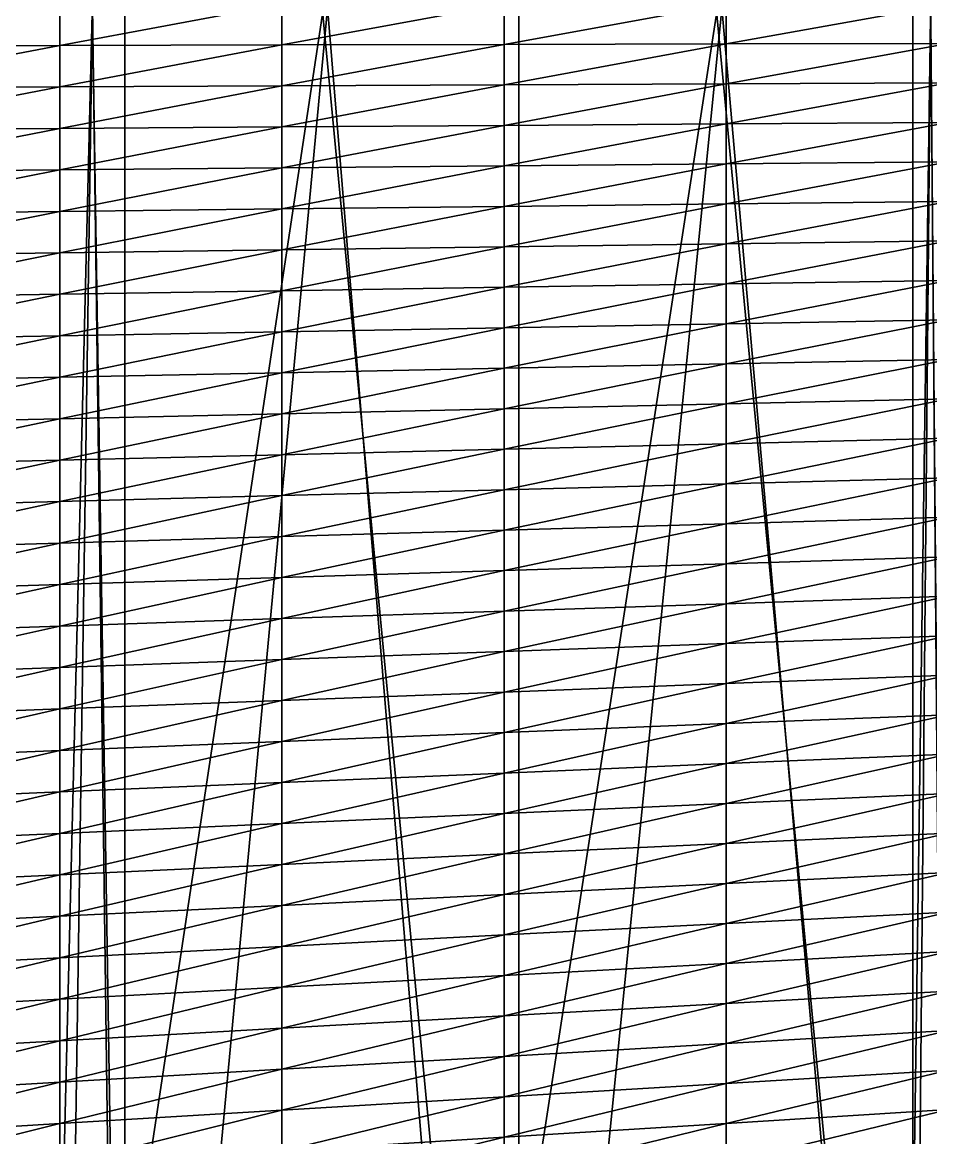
# Model space of a CAD drawing. Header units: metres. Extents: x -3 to 177, y -14 to 14.
# Drawn here: x 149.24 to 153.64, y -5.49 to -0.09 of the extents above; entities that cross this region are included whole.
import ezdxf

# ---------------------------------------------------------------- set-up
doc = ezdxf.new("R2010")
doc.units = ezdxf.units.M
for name, color, linetype, true_color in [('DB_1', 7, 'Continuous', 0x99866a), ('HOLD_1', 7, 'Continuous', 0xe6b85c), ('HULL', 7, 'Continuous', 0x528ba5)]:
    doc.layers.add(name, color=color, linetype=linetype, true_color=true_color)

msp = doc.modelspace()

# ---------------------------------------------------------------- linework, layer by layer
at = {"layer": 'DB_1'}
for points in [[(147.8323, 12.4476, 1.75), (147.8323, -12.4476, 1.75), (149.425, -11.9222, 1.75)], [(147.8323, 12.4476, 1.75), (149.425, -11.9222, 1.75), (149.425, 11.9222, 1.75)], [(149.425, 11.9222, 1.75), (149.425, -11.9222, 1.75), (149.7394, -11.8188, 1.75)], [(149.425, 11.9222, 1.75), (149.7394, -11.8188, 1.75), (149.7394, 11.8188, 1.75)], [(149.7394, 11.8188, 1.75), (149.7394, -11.8188, 1.75), (151.6465, -11.1897, 1.75)], [(149.7394, 11.8188, 1.75), (151.6465, -11.1897, 1.75), (151.6465, 11.1897, 1.75)], [(151.6465, 11.1897, 1.75), (151.6465, -11.1897, 1.75), (153.5535, -10.5606, 1.75)], [(151.6465, 11.1897, 1.75), (153.5535, -10.5606, 1.75), (153.5535, 10.5606, 1.75)], [(153.5535, 10.5606, 1.75), (153.5535, -10.5606, 1.75), (153.725, -10.5039, 1.75)], [(153.5535, 10.5606, 1.75), (153.725, -10.5039, 1.75), (153.725, 10.5039, 1.75)], [(147.8323, -6.536), (147.8323, 6.536), (149.425, 6.4221)], [(147.8323, -6.536), (149.425, 6.4221), (149.425, -6.4221)], [(149.425, -6.4221), (149.425, 6.4221), (149.7394, 6.3996)], [(149.425, -6.4221), (149.7394, 6.3996), (149.7394, -6.3996)], [(149.7394, -6.3996), (149.7394, 6.3996), (151.6465, 6.2631)], [(149.7394, -6.3996), (151.6465, 6.2631), (151.6465, -6.2631)], [(151.6465, -6.2631), (151.6465, 6.2631), (153.5535, 6.1267)], [(151.6465, -6.2631), (153.5535, 6.1267), (153.5535, -6.1267)], [(153.5535, -6.1267), (153.5535, 6.1267), (153.725, 6.1144)], [(153.5535, -6.1267), (153.725, 6.1144), (153.725, -6.1144)]]:
    msp.add_3dface(points, dxfattribs=at)
at = {"layer": 'HOLD_1'}
for points in [[(147.8323, -11.143, 1.75), (147.8323, 11.143, 1.75), (149.425, 10.6175, 1.75)], [(147.8323, -11.143, 1.75), (149.425, 10.6175, 1.75), (149.425, -10.6175, 1.75)], [(149.425, -10.6175, 1.75), (149.425, 10.6175, 1.75), (149.7394, 10.514, 1.75)], [(149.425, -10.6175, 1.75), (149.7394, 10.514, 1.75), (149.7394, -10.514, 1.75)], [(149.7394, -10.514, 1.75), (149.7394, 10.514, 1.75), (151.6465, 9.8848, 1.75)], [(147.8323, 9.996, 14.6), (147.8323, -9.996, 14.6), (149.425, -9.996, 14.6)], [(147.8323, 9.996, 14.6), (149.425, -9.996, 14.6), (149.425, 9.996, 14.6)], [(149.425, 9.996, 14.6), (149.425, -9.996, 14.6), (149.7394, -9.996, 14.6)], [(149.425, 9.996, 14.6), (149.7394, -9.996, 14.6), (149.7394, 9.996, 14.6)], [(149.7394, 9.996, 14.6), (149.7394, -9.996, 14.6), (151.6465, -9.996, 14.6)], [(149.7394, 9.996, 14.6), (151.6465, -9.996, 14.6), (151.6465, 9.996, 14.6)], [(151.6465, 9.996, 14.6), (151.6465, -9.996, 14.6), (153.5535, -9.996, 14.6)], [(151.6465, 9.996, 14.6), (153.5535, -9.996, 14.6), (153.5535, 9.996, 14.6)], [(153.5535, 9.996, 14.6), (153.5535, -9.996, 14.6), (153.725, -9.996, 14.6)], [(153.5535, 9.996, 14.6), (153.725, -9.996, 14.6), (153.725, 9.996, 14.6)], [(149.7394, -10.514, 1.75), (151.6465, 9.8848, 1.75), (151.6465, -9.8848, 1.75)], [(151.6465, -9.8848, 1.75), (151.6465, 9.8848, 1.75), (153.5535, 9.2556, 1.75)], [(151.6465, -9.8848, 1.75), (153.5535, 9.2556, 1.75), (153.5535, -9.2556, 1.75)], [(153.5535, -9.2556, 1.75), (153.5535, 9.2556, 1.75), (153.725, 9.1988, 1.75)], [(153.5535, -9.2556, 1.75), (153.725, 9.1988, 1.75), (153.725, -9.1988, 1.75)]]:
    msp.add_3dface(points, dxfattribs=at)
at = {"layer": 'HULL'}
for points in [[(148.35, -0.2031), (148.35, 0), (149.425, 0)], [(148.35, -0.2031), (149.425, 0), (149.425, -0.2007)], [(149.425, -0.2007), (149.425, 0), (150.5, 0)], [(149.425, -0.2007), (150.5, 0), (150.5, -0.1983)], [(150.5, -0.1983), (150.5, 0), (151.575, 0)], [(150.5, -0.1983), (151.575, 0), (151.575, -0.1959)], [(151.575, -0.1959), (151.575, 0), (152.65, 0)], [(151.575, -0.1959), (152.65, 0), (152.65, -0.1935)], [(152.65, -0.1935), (152.65, 0), (153.725, 0)], [(152.65, -0.1935), (153.725, 0), (153.725, -0.1911)], [(148.35, -0.4062), (148.35, -0.2031), (149.425, -0.2007)], [(148.35, -0.4062), (149.425, -0.2007), (149.425, -0.4014)], [(149.425, -0.4014), (149.425, -0.2007), (150.5, -0.1983)], [(149.425, -0.4014), (150.5, -0.1983), (150.5, -0.3966)], [(150.5, -0.3966), (150.5, -0.1983), (151.575, -0.1959)], [(150.5, -0.3966), (151.575, -0.1959), (151.575, -0.3918)], [(151.575, -0.3918), (151.575, -0.1959), (152.65, -0.1935)], [(151.575, -0.3918), (152.65, -0.1935), (152.65, -0.387)], [(152.65, -0.387), (152.65, -0.1935), (153.725, -0.1911)], [(152.65, -0.387), (153.725, -0.1911), (153.725, -0.3822)], [(148.35, -0.6093), (148.35, -0.4062), (149.425, -0.4014)], [(148.35, -0.6093), (149.425, -0.4014), (149.425, -0.6021)], [(149.425, -0.6021), (149.425, -0.4014), (150.5, -0.3966)], [(149.425, -0.6021), (150.5, -0.3966), (150.5, -0.5949)], [(150.5, -0.5949), (150.5, -0.3966), (151.575, -0.3918)], [(150.5, -0.5949), (151.575, -0.3918), (151.575, -0.5876)], [(151.575, -0.5876), (151.575, -0.3918), (152.65, -0.387)], [(151.575, -0.5876), (152.65, -0.387), (152.65, -0.5804)], [(152.65, -0.5804), (152.65, -0.387), (153.725, -0.3822)], [(152.65, -0.5804), (153.725, -0.3822), (153.725, -0.5732)], [(150.5, -0.7931), (150.5, -0.5949), (151.575, -0.5876)], [(150.5, -0.7931), (151.575, -0.5876), (151.575, -0.7835)], [(151.575, -0.7835), (151.575, -0.5876), (152.65, -0.5804)], [(151.575, -0.7835), (152.65, -0.5804), (152.65, -0.7739)], [(152.65, -0.7739), (152.65, -0.5804), (153.725, -0.5732)], [(152.65, -0.7739), (153.725, -0.5732), (153.725, -0.7643)], [(148.35, -0.8124), (148.35, -0.6093), (149.425, -0.6021)], [(148.35, -0.8124), (149.425, -0.6021), (149.425, -0.8028)], [(149.425, -0.8028), (149.425, -0.6021), (150.5, -0.5949)], [(149.425, -0.8028), (150.5, -0.5949), (150.5, -0.7931)], [(148.35, -1.0155), (148.35, -0.8124), (149.425, -0.8028)], [(148.35, -1.0155), (149.425, -0.8028), (149.425, -1.0035)], [(149.425, -1.0035), (149.425, -0.8028), (150.5, -0.7931)], [(149.425, -1.0035), (150.5, -0.7931), (150.5, -0.9914)], [(150.5, -0.9914), (150.5, -0.7931), (151.575, -0.7835)], [(150.5, -0.9914), (151.575, -0.7835), (151.575, -0.9794)], [(151.575, -0.9794), (151.575, -0.7835), (152.65, -0.7739)], [(151.575, -0.9794), (152.65, -0.7739), (152.65, -0.9674)], [(152.65, -0.9674), (152.65, -0.7739), (153.725, -0.7643)], [(152.65, -0.9674), (153.725, -0.7643), (153.725, -0.9554)], [(151.575, -1.1753), (151.575, -0.9794), (152.65, -0.9674)], [(151.575, -1.1753), (152.65, -0.9674), (152.65, -1.1609)], [(152.65, -1.1609), (152.65, -0.9674), (153.725, -0.9554)], [(152.65, -1.1609), (153.725, -0.9554), (153.725, -1.1465)], [(148.35, -1.2186), (148.35, -1.0155), (149.425, -1.0035)], [(148.35, -1.2186), (149.425, -1.0035), (149.425, -1.2041)], [(149.425, -1.2041), (149.425, -1.0035), (150.5, -0.9914)], [(149.425, -1.2041), (150.5, -0.9914), (150.5, -1.1897)], [(150.5, -1.1897), (150.5, -0.9914), (151.575, -0.9794)], [(150.5, -1.1897), (151.575, -0.9794), (151.575, -1.1753)], [(150.5, -1.388), (150.5, -1.1897), (151.575, -1.1753)], [(150.5, -1.388), (151.575, -1.1753), (151.575, -1.3712)], [(151.575, -1.3712), (151.575, -1.1753), (152.65, -1.1609)], [(151.575, -1.3712), (152.65, -1.1609), (152.65, -1.3544)], [(152.65, -1.3544), (152.65, -1.1609), (153.725, -1.1465)], [(152.65, -1.3544), (153.725, -1.1465), (153.725, -1.3375)], [(148.35, -1.4217), (148.35, -1.2186), (149.425, -1.2041)], [(148.35, -1.4217), (149.425, -1.2041), (149.425, -1.4048)], [(149.425, -1.4048), (149.425, -1.2041), (150.5, -1.1897)], [(149.425, -1.4048), (150.5, -1.1897), (150.5, -1.388)], [(152.65, -1.5478), (152.65, -1.3544), (153.725, -1.3375)], [(152.65, -1.5478), (153.725, -1.3375), (153.725, -1.5286)], [(149.425, -1.6055), (149.425, -1.4048), (150.5, -1.388)], [(149.425, -1.6055), (150.5, -1.388), (150.5, -1.5863)], [(150.5, -1.5863), (150.5, -1.388), (151.575, -1.3712)], [(150.5, -1.5863), (151.575, -1.3712), (151.575, -1.5671)], [(151.575, -1.5671), (151.575, -1.3712), (152.65, -1.3544)], [(151.575, -1.5671), (152.65, -1.3544), (152.65, -1.5478)], [(148.35, -1.6248), (148.35, -1.4217), (149.425, -1.4048)], [(148.35, -1.6248), (149.425, -1.4048), (149.425, -1.6055)], [(151.575, -1.7629), (151.575, -1.5671), (152.65, -1.5478)], [(151.575, -1.7629), (152.65, -1.5478), (152.65, -1.7413)], [(152.65, -1.7413), (152.65, -1.5478), (153.725, -1.5286)], [(152.65, -1.7413), (153.725, -1.5286), (153.725, -1.7197)], [(148.35, -1.8278), (148.35, -1.6248), (149.425, -1.6055)], [(148.35, -1.8278), (149.425, -1.6055), (149.425, -1.8062)], [(149.425, -1.8062), (149.425, -1.6055), (150.5, -1.5863)], [(149.425, -1.8062), (150.5, -1.5863), (150.5, -1.7846)], [(150.5, -1.7846), (150.5, -1.5863), (151.575, -1.5671)], [(150.5, -1.7846), (151.575, -1.5671), (151.575, -1.7629)], [(152.65, -1.9348), (152.65, -1.7413), (153.725, -1.7197)], [(152.65, -1.9348), (153.725, -1.7197), (153.725, -1.9108)], [(150.5, -1.9829), (150.5, -1.7846), (151.575, -1.7629)], [(150.5, -1.9829), (151.575, -1.7629), (151.575, -1.9588)], [(151.575, -1.9588), (151.575, -1.7629), (152.65, -1.7413)], [(151.575, -1.9588), (152.65, -1.7413), (152.65, -1.9348)], [(148.35, -2.0309), (148.35, -1.8278), (149.425, -1.8062)], [(148.35, -2.0309), (149.425, -1.8062), (149.425, -2.0069)], [(149.425, -2.0069), (149.425, -1.8062), (150.5, -1.7846)], [(149.425, -2.0069), (150.5, -1.7846), (150.5, -1.9829)], [(151.575, -2.1547), (151.575, -1.9588), (152.65, -1.9348)], [(151.575, -2.1547), (152.65, -1.9348), (152.65, -2.1283)], [(152.65, -2.1283), (152.65, -1.9348), (153.725, -1.9108)], [(152.65, -2.1283), (153.725, -1.9108), (153.725, -2.1018)], [(149.425, -2.2076), (149.425, -2.0069), (150.5, -1.9829)], [(149.425, -2.2076), (150.5, -1.9829), (150.5, -2.1812)], [(150.5, -2.1812), (150.5, -1.9829), (151.575, -1.9588)], [(150.5, -2.1812), (151.575, -1.9588), (151.575, -2.1547)], [(148.35, -2.234), (148.35, -2.0309), (149.425, -2.0069)], [(148.35, -2.234), (149.425, -2.0069), (149.425, -2.2076)], [(152.65, -2.3218), (152.65, -2.1283), (153.725, -2.1018)], [(152.65, -2.3218), (153.725, -2.1018), (153.725, -2.2929)], [(150.5, -2.3794), (150.5, -2.1812), (151.575, -2.1547)], [(150.5, -2.3794), (151.575, -2.1547), (151.575, -2.3506)], [(151.575, -2.3506), (151.575, -2.1547), (152.65, -2.1283)], [(151.575, -2.3506), (152.65, -2.1283), (152.65, -2.3218)], [(148.35, -2.4371), (148.35, -2.234), (149.425, -2.2076)], [(148.35, -2.4371), (149.425, -2.2076), (149.425, -2.4083)], [(149.425, -2.4083), (149.425, -2.2076), (150.5, -2.1812)], [(149.425, -2.4083), (150.5, -2.1812), (150.5, -2.3794)], [(152.65, -2.5152), (152.65, -2.3218), (153.725, -2.2929)], [(152.65, -2.5152), (153.725, -2.2929), (153.725, -2.484)], [(150.5, -2.5777), (150.5, -2.3794), (151.575, -2.3506)], [(150.5, -2.5777), (151.575, -2.3506), (151.575, -2.5465)], [(151.575, -2.5465), (151.575, -2.3506), (152.65, -2.3218)], [(151.575, -2.5465), (152.65, -2.3218), (152.65, -2.5152)], [(148.35, -2.6402), (148.35, -2.4371), (149.425, -2.4083)], [(148.35, -2.6402), (149.425, -2.4083), (149.425, -2.609)], [(149.425, -2.609), (149.425, -2.4083), (150.5, -2.3794)], [(149.425, -2.609), (150.5, -2.3794), (150.5, -2.5777)], [(151.575, -2.7424), (151.575, -2.5465), (152.65, -2.5152)], [(151.575, -2.7424), (152.65, -2.5152), (152.65, -2.7087)], [(152.65, -2.7087), (152.65, -2.5152), (153.725, -2.484)], [(152.65, -2.7087), (153.725, -2.484), (153.725, -2.6751)], [(149.425, -2.8097), (149.425, -2.609), (150.5, -2.5777)], [(149.425, -2.8097), (150.5, -2.5777), (150.5, -2.776)], [(150.5, -2.776), (150.5, -2.5777), (151.575, -2.5465)], [(150.5, -2.776), (151.575, -2.5465), (151.575, -2.7424)], [(148.35, -2.8433), (148.35, -2.6402), (149.425, -2.609)], [(148.35, -2.8433), (149.425, -2.609), (149.425, -2.8097)], [(152.65, -2.9022), (152.65, -2.7087), (153.725, -2.6751)], [(152.65, -2.9022), (153.725, -2.6751), (153.725, -2.8661)], [(150.5, -2.9743), (150.5, -2.776), (151.575, -2.7424)], [(150.5, -2.9743), (151.575, -2.7424), (151.575, -2.9382)], [(151.575, -2.9382), (151.575, -2.7424), (152.65, -2.7087)], [(151.575, -2.9382), (152.65, -2.7087), (152.65, -2.9022)], [(149.425, -3.0104), (149.425, -2.8097), (150.5, -2.776)], [(149.425, -3.0104), (150.5, -2.776), (150.5, -2.9743)], [(148.35, -3.0464), (148.35, -2.8433), (149.425, -2.8097)], [(148.35, -3.0464), (149.425, -2.8097), (149.425, -3.0104)], [(151.575, -3.1341), (151.575, -2.9382), (152.65, -2.9022)], [(151.575, -3.1341), (152.65, -2.9022), (152.65, -3.0957)], [(152.65, -3.0957), (152.65, -2.9022), (153.725, -2.8661)], [(152.65, -3.0957), (153.725, -2.8661), (153.725, -3.0572)], [(150.5, -3.1726), (150.5, -2.9743), (151.575, -2.9382)], [(150.5, -3.1726), (151.575, -2.9382), (151.575, -3.1341)], [(148.35, -3.2495), (148.35, -3.0464), (149.425, -3.0104)], [(148.35, -3.2495), (149.425, -3.0104), (149.425, -3.211)], [(149.425, -3.211), (149.425, -3.0104), (150.5, -2.9743)], [(149.425, -3.211), (150.5, -2.9743), (150.5, -3.1726)], [(152.65, -3.2892), (152.65, -3.0957), (153.725, -3.0572)], [(152.65, -3.2892), (153.725, -3.0572), (153.725, -3.2483)], [(151.575, -3.33), (151.575, -3.1341), (152.65, -3.0957)], [(151.575, -3.33), (152.65, -3.0957), (152.65, -3.2892)], [(149.425, -3.4117), (149.425, -3.211), (150.5, -3.1726)], [(149.425, -3.4117), (150.5, -3.1726), (150.5, -3.3709)], [(150.5, -3.3709), (150.5, -3.1726), (151.575, -3.1341)], [(150.5, -3.3709), (151.575, -3.1341), (151.575, -3.33)], [(148.35, -3.4526), (148.35, -3.2495), (149.425, -3.211)], [(148.35, -3.4526), (149.425, -3.211), (149.425, -3.4117)], [(151.575, -3.5259), (151.575, -3.33), (152.65, -3.2892)], [(151.575, -3.5259), (152.65, -3.2892), (152.65, -3.4826)], [(152.65, -3.4826), (152.65, -3.2892), (153.725, -3.2483)], [(152.65, -3.4826), (153.725, -3.2483), (153.725, -3.4394)], [(150.5, -3.5692), (150.5, -3.3709), (151.575, -3.33)], [(150.5, -3.5692), (151.575, -3.33), (151.575, -3.5259)], [(149.425, -3.6124), (149.425, -3.4117), (150.5, -3.3709)], [(149.425, -3.6124), (150.5, -3.3709), (150.5, -3.5692)], [(148.35, -3.6557), (148.35, -3.4526), (149.425, -3.4117)], [(148.35, -3.6557), (149.425, -3.4117), (149.425, -3.6124)], [(152.65, -3.6761), (152.65, -3.4826), (153.725, -3.4394)], [(152.65, -3.6761), (153.725, -3.4394), (153.725, -3.6304)], [(151.575, -3.7218), (151.575, -3.5259), (152.65, -3.4826)], [(151.575, -3.7218), (152.65, -3.4826), (152.65, -3.6761)], [(150.5, -3.7674), (150.5, -3.5692), (151.575, -3.5259)], [(150.5, -3.7674), (151.575, -3.5259), (151.575, -3.7218)], [(148.35, -3.8588), (148.35, -3.6557), (149.425, -3.6124)], [(148.35, -3.8588), (149.425, -3.6124), (149.425, -3.8131)], [(149.425, -3.8131), (149.425, -3.6124), (150.5, -3.5692)], [(149.425, -3.8131), (150.5, -3.5692), (150.5, -3.7674)], [(152.65, -3.8696), (152.65, -3.6761), (153.725, -3.6304)], [(152.65, -3.8696), (153.725, -3.6304), (153.725, -3.8215)], [(150.5, -3.9657), (150.5, -3.7674), (151.575, -3.7218)], [(150.5, -3.9657), (151.575, -3.7218), (151.575, -3.9177)], [(151.575, -3.9177), (151.575, -3.7218), (152.65, -3.6761)], [(151.575, -3.9177), (152.65, -3.6761), (152.65, -3.8696)], [(149.425, -4.0138), (149.425, -3.8131), (150.5, -3.7674)], [(149.425, -4.0138), (150.5, -3.7674), (150.5, -3.9657)], [(148.35, -4.0619), (148.35, -3.8588), (149.425, -3.8131)], [(148.35, -4.0619), (149.425, -3.8131), (149.425, -4.0138)], [(152.65, -4.0631), (152.65, -3.8696), (153.725, -3.8215)], [(152.65, -4.0631), (153.725, -3.8215), (153.725, -4.0126)], [(151.575, -4.1135), (151.575, -3.9177), (152.65, -3.8696)], [(151.575, -4.1135), (152.65, -3.8696), (152.65, -4.0631)], [(150.5, -4.164), (150.5, -3.9657), (151.575, -3.9177)], [(150.5, -4.164), (151.575, -3.9177), (151.575, -4.1135)], [(149.425, -4.2145), (149.425, -4.0138), (150.5, -3.9657)], [(149.425, -4.2145), (150.5, -3.9657), (150.5, -4.164)], [(148.35, -4.265), (148.35, -4.0619), (149.425, -4.0138)], [(148.35, -4.265), (149.425, -4.0138), (149.425, -4.2145)], [(152.65, -4.2566), (152.65, -4.0631), (153.725, -4.0126)], [(152.65, -4.2566), (153.725, -4.0126), (153.725, -4.2037)], [(151.575, -4.3094), (151.575, -4.1135), (152.65, -4.0631)], [(151.575, -4.3094), (152.65, -4.0631), (152.65, -4.2566)], [(150.5, -4.3623), (150.5, -4.164), (151.575, -4.1135)], [(150.5, -4.3623), (151.575, -4.1135), (151.575, -4.3094)], [(149.425, -4.4152), (149.425, -4.2145), (150.5, -4.164)], [(149.425, -4.4152), (150.5, -4.164), (150.5, -4.3623)], [(152.65, -4.45), (152.65, -4.2566), (153.725, -4.2037)], [(152.65, -4.45), (153.725, -4.2037), (153.725, -4.3947)], [(148.35, -4.4681), (148.35, -4.265), (149.425, -4.2145)], [(148.35, -4.4681), (149.425, -4.2145), (149.425, -4.4152)], [(151.575, -4.5053), (151.575, -4.3094), (152.65, -4.2566)], [(151.575, -4.5053), (152.65, -4.2566), (152.65, -4.45)], [(150.5, -4.5606), (150.5, -4.3623), (151.575, -4.3094)], [(150.5, -4.5606), (151.575, -4.3094), (151.575, -4.5053)], [(149.425, -4.6159), (149.425, -4.4152), (150.5, -4.3623)], [(149.425, -4.6159), (150.5, -4.3623), (150.5, -4.5606)], [(148.35, -4.6712), (148.35, -4.4681), (149.425, -4.4152)], [(148.35, -4.6712), (149.425, -4.4152), (149.425, -4.6159)], [(152.65, -4.6435), (152.65, -4.45), (153.725, -4.3947)], [(152.65, -4.6435), (153.725, -4.3947), (153.725, -4.5858)], [(151.575, -4.7012), (151.575, -4.5053), (152.65, -4.45)], [(151.575, -4.7012), (152.65, -4.45), (152.65, -4.6435)], [(150.5, -4.7589), (150.5, -4.5606), (151.575, -4.5053)], [(150.5, -4.7589), (151.575, -4.5053), (151.575, -4.7012)], [(149.425, -4.8166), (149.425, -4.6159), (150.5, -4.5606)], [(149.425, -4.8166), (150.5, -4.5606), (150.5, -4.7589)], [(152.65, -4.837), (152.65, -4.6435), (153.725, -4.5858)], [(152.65, -4.837), (153.725, -4.5858), (153.725, -4.7769)], [(148.35, -4.8743), (148.35, -4.6712), (149.425, -4.6159)], [(148.35, -4.8743), (149.425, -4.6159), (149.425, -4.8166)], [(151.575, -4.8971), (151.575, -4.7012), (152.65, -4.6435)], [(151.575, -4.8971), (152.65, -4.6435), (152.65, -4.837)], [(150.5, -4.9572), (150.5, -4.7589), (151.575, -4.7012)], [(150.5, -4.9572), (151.575, -4.7012), (151.575, -4.8971)], [(149.425, -5.0173), (149.425, -4.8166), (150.5, -4.7589)], [(149.425, -5.0173), (150.5, -4.7589), (150.5, -4.9572)], [(152.65, -5.0305), (152.65, -4.837), (153.725, -4.7769)], [(152.65, -5.0305), (153.725, -4.7769), (153.725, -4.968)], [(148.35, -5.0773), (148.35, -4.8743), (149.425, -4.8166)], [(148.35, -5.0773), (149.425, -4.8166), (149.425, -5.0173)], [(151.575, -5.093), (151.575, -4.8971), (152.65, -4.837)], [(151.575, -5.093), (152.65, -4.837), (152.65, -5.0305)], [(150.5, -5.1555), (150.5, -4.9572), (151.575, -4.8971)], [(150.5, -5.1555), (151.575, -4.8971), (151.575, -5.093)], [(149.425, -5.2179), (149.425, -5.0173), (150.5, -4.9572)], [(149.425, -5.2179), (150.5, -4.9572), (150.5, -5.1555)], [(148.35, -5.2804), (148.35, -5.0773), (149.425, -5.0173)], [(148.35, -5.2804), (149.425, -5.0173), (149.425, -5.2179)], [(152.65, -5.2239), (152.65, -5.0305), (153.725, -4.968)], [(152.65, -5.2239), (153.725, -4.968), (153.725, -5.1591)], [(151.575, -5.2888), (151.575, -5.093), (152.65, -5.0305)], [(151.575, -5.2888), (152.65, -5.0305), (152.65, -5.2239)], [(150.5, -5.3537), (150.5, -5.1555), (151.575, -5.093)], [(150.5, -5.3537), (151.575, -5.093), (151.575, -5.2888)], [(149.425, -5.4186), (149.425, -5.2179), (150.5, -5.1555)], [(149.425, -5.4186), (150.5, -5.1555), (150.5, -5.3537)], [(152.65, -5.4174), (152.65, -5.2239), (153.725, -5.1591)], [(152.65, -5.4174), (153.725, -5.1591), (153.725, -5.3501)], [(148.35, -5.4835), (148.35, -5.2804), (149.425, -5.2179)], [(148.35, -5.4835), (149.425, -5.2179), (149.425, -5.4186)], [(151.575, -5.4847), (151.575, -5.2888), (152.65, -5.2239)], [(151.575, -5.4847), (152.65, -5.2239), (152.65, -5.4174)], [(150.5, -5.552), (150.5, -5.3537), (151.575, -5.2888)], [(150.5, -5.552), (151.575, -5.2888), (151.575, -5.4847)], [(149.425, -5.6193), (149.425, -5.4186), (150.5, -5.3537)], [(149.425, -5.6193), (150.5, -5.3537), (150.5, -5.552)], [(152.65, -5.6109), (152.65, -5.4174), (153.725, -5.3501)], [(152.65, -5.6109), (153.725, -5.3501), (153.725, -5.5412)], [(148.35, -5.6866), (148.35, -5.4835), (149.425, -5.4186)], [(148.35, -5.6866), (149.425, -5.4186), (149.425, -5.6193)], [(151.575, -5.6806), (151.575, -5.4847), (152.65, -5.4174)], [(151.575, -5.6806), (152.65, -5.4174), (152.65, -5.6109)], [(150.5, -5.7503), (150.5, -5.552), (151.575, -5.4847)], [(150.5, -5.7503), (151.575, -5.4847), (151.575, -5.6806)]]:
    msp.add_3dface(points, dxfattribs=at)

doc.saveas('drawing.dxf')
